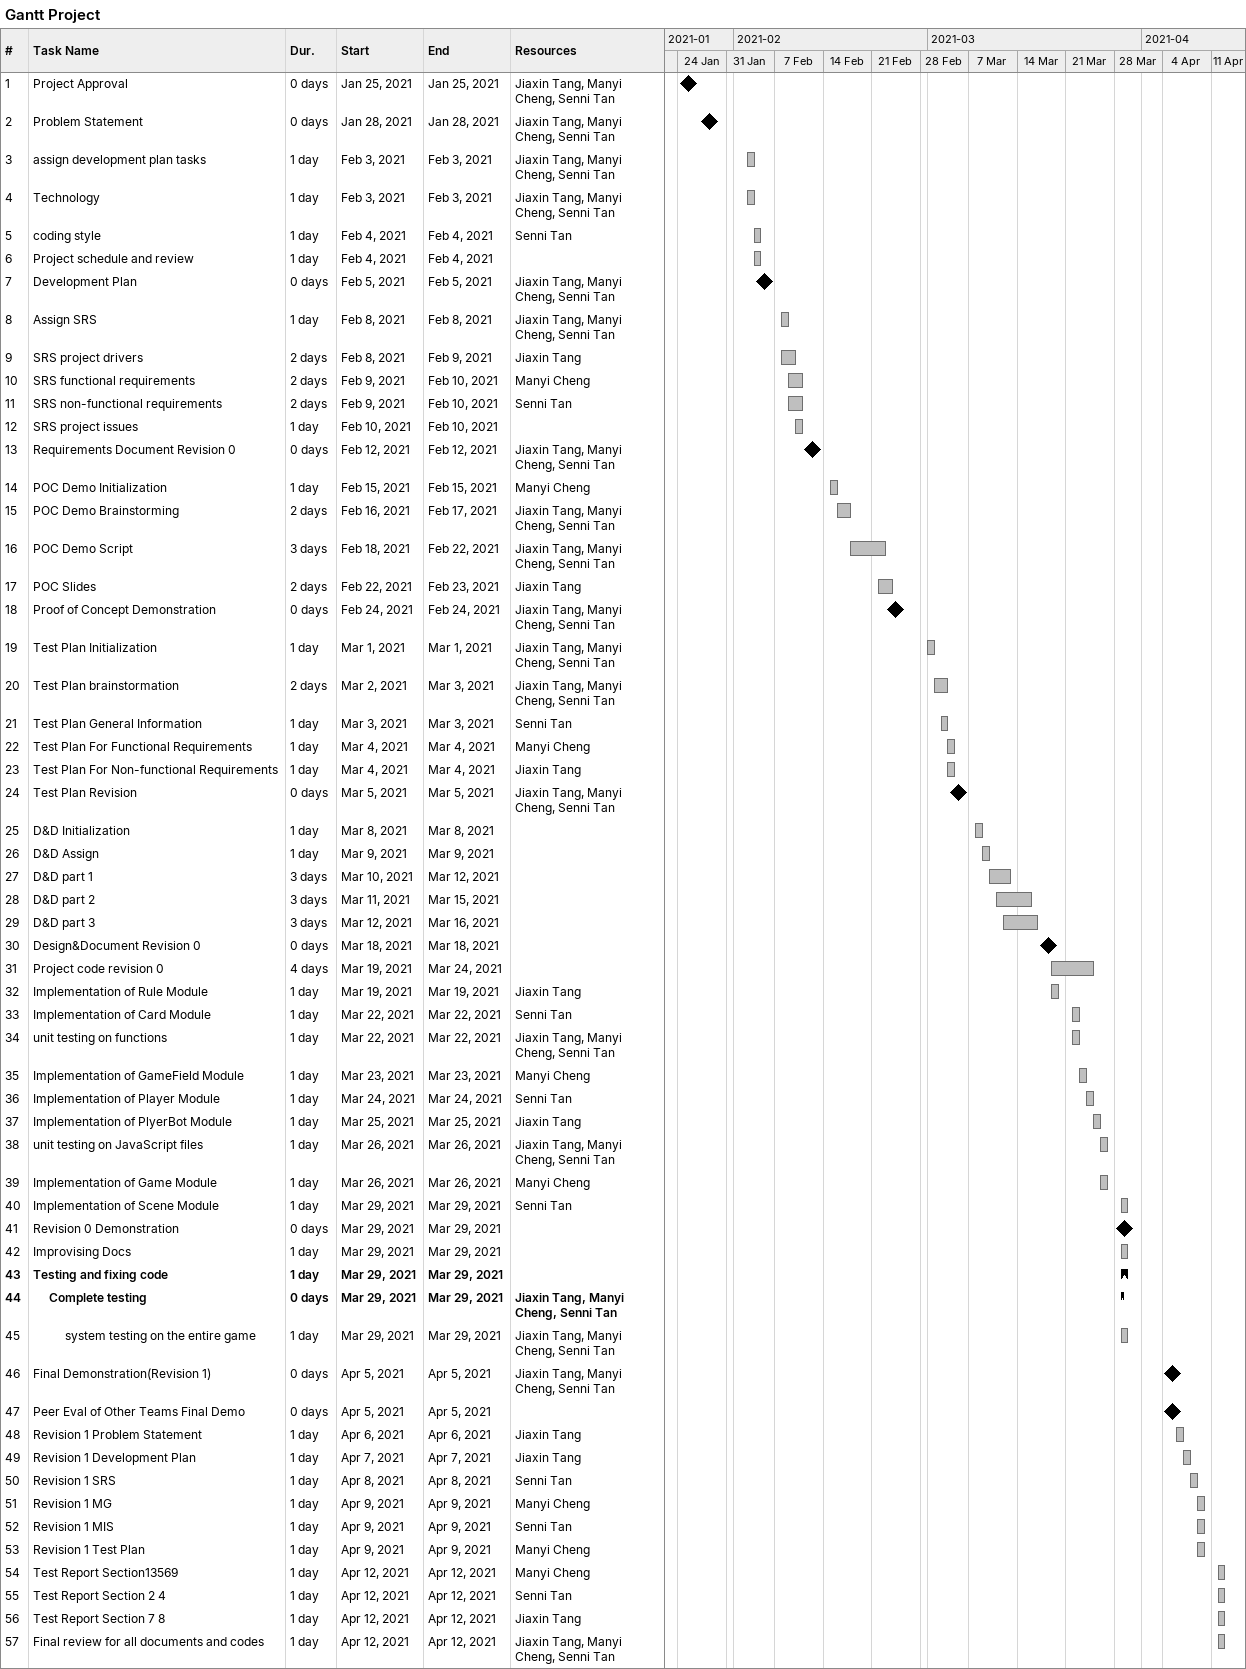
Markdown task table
Gantt Project

| ID | Level | Task | Duration | Start | Finish | Resources |
|---|---|---|---|---|---|---|
| 1 | 1 | Project Approval | 0d | 2021-01-25 | 2021-01-25 | Jiaxin Tang, Manyi Cheng, Senni Tan |
| 2 | 1 | Problem Statement | 0d | 2021-01-28 | 2021-01-28 | Jiaxin Tang, Manyi Cheng, Senni Tan |
| 3 | 1 | assign development plan tasks | 1d | 2021-02-03 | 2021-02-03 | Jiaxin Tang, Manyi Cheng, Senni Tan |
| 4 | 1 | Technology | 1d | 2021-02-03 | 2021-02-03 | Jiaxin Tang, Manyi Cheng, Senni Tan |
| 5 | 1 | coding style | 1d | 2021-02-04 | 2021-02-04 | Senni Tan |
| 6 | 1 | Project schedule and review | 1d | 2021-02-04 | 2021-02-04 |  |
| 7 | 1 | Development Plan | 0d | 2021-02-05 | 2021-02-05 | Jiaxin Tang, Manyi Cheng, Senni Tan |
| 8 | 1 | Assign SRS | 1d | 2021-02-08 | 2021-02-08 | Jiaxin Tang, Manyi Cheng, Senni Tan |
| 9 | 1 | SRS project drivers | 2d | 2021-02-08 | 2021-02-09 | Jiaxin Tang |
| 10 | 1 | SRS functional requirements | 2d | 2021-02-09 | 2021-02-10 | Manyi Cheng |
| 11 | 1 | SRS non-functional requirements | 2d | 2021-02-09 | 2021-02-10 | Senni Tan |
| 12 | 1 | SRS project issues | 1d | 2021-02-10 | 2021-02-10 |  |
| 13 | 1 | Requirements Document Revision 0 | 0d | 2021-02-12 | 2021-02-12 | Jiaxin Tang, Manyi Cheng, Senni Tan |
| 14 | 1 | POC Demo Initialization | 1d | 2021-02-15 | 2021-02-15 | Manyi Cheng |
| 15 | 1 | POC Demo Brainstorming | 2d | 2021-02-16 | 2021-02-17 | Jiaxin Tang, Manyi Cheng, Senni Tan |
| 16 | 1 | POC Demo Script | 3d | 2021-02-18 | 2021-02-22 | Jiaxin Tang, Manyi Cheng, Senni Tan |
| 17 | 1 | POC Slides | 2d | 2021-02-22 | 2021-02-23 | Jiaxin Tang |
| 18 | 1 | Proof of Concept Demonstration | 0d | 2021-02-24 | 2021-02-24 | Jiaxin Tang, Manyi Cheng, Senni Tan |
| 19 | 1 | Test Plan Initialization | 1d | 2021-03-01 | 2021-03-01 | Jiaxin Tang, Manyi Cheng, Senni Tan |
| 20 | 1 | Test Plan brainstormation | 2d | 2021-03-02 | 2021-03-03 | Jiaxin Tang, Manyi Cheng, Senni Tan |
| 21 | 1 | Test Plan General Information | 1d | 2021-03-03 | 2021-03-03 | Senni Tan |
| 22 | 1 | Test Plan For Functional Requirements | 1d | 2021-03-04 | 2021-03-04 | Manyi Cheng |
| 23 | 1 | Test Plan For Non-functional Requirements | 1d | 2021-03-04 | 2021-03-04 | Jiaxin Tang |
| 24 | 1 | Test Plan Revision | 0d | 2021-03-05 | 2021-03-05 | Jiaxin Tang, Manyi Cheng, Senni Tan |
| 25 | 1 | D&D Initialization | 1d | 2021-03-08 | 2021-03-08 |  |
| 26 | 1 | D&D Assign | 1d | 2021-03-09 | 2021-03-09 |  |
| 27 | 1 | D&D part 1 | 3d | 2021-03-10 | 2021-03-12 |  |
| 28 | 1 | D&D part 2 | 3d | 2021-03-11 | 2021-03-15 |  |
| 29 | 1 | D&D part 3 | 3d | 2021-03-12 | 2021-03-16 |  |
| 30 | 1 | Design&Document Revision 0 | 0d | 2021-03-18 | 2021-03-18 |  |
| 31 | 1 | Project code revision 0 | 4d | 2021-03-19 | 2021-03-24 |  |
| 32 | 1 | Implementation of Rule Module | 1d | 2021-03-19 | 2021-03-19 | Jiaxin Tang |
| 33 | 1 | Implementation of Card Module | 1d | 2021-03-22 | 2021-03-22 | Senni Tan |
| 34 | 1 | unit testing on functions | 1d | 2021-03-22 | 2021-03-22 | Jiaxin Tang, Manyi Cheng, Senni Tan |
| 35 | 1 | Implementation of GameField Module | 1d | 2021-03-23 | 2021-03-23 | Manyi Cheng |
| 36 | 1 | Implementation of Player Module | 1d | 2021-03-24 | 2021-03-24 | Senni Tan |
| 37 | 1 | Implementation of PlyerBot Module | 1d | 2021-03-25 | 2021-03-25 | Jiaxin Tang |
| 38 | 1 | unit testing on JavaScript files | 1d | 2021-03-26 | 2021-03-26 | Jiaxin Tang, Manyi Cheng, Senni Tan |
| 39 | 1 | Implementation of Game Module | 1d | 2021-03-26 | 2021-03-26 | Manyi Cheng |
| 40 | 1 | Implementation of Scene Module | 1d | 2021-03-29 | 2021-03-29 | Senni Tan |
| 41 | 1 | Revision 0 Demonstration | 0d | 2021-03-29 | 2021-03-29 |  |
| 42 | 1 | Improvising Docs | 1d | 2021-03-29 | 2021-03-29 |  |
| 43 | 1 | **Testing and fixing code** | 1d | 2021-03-29 | 2021-03-29 |  |
| 44 | 2 | **Complete testing** | 0d | 2021-03-29 | 2021-03-29 | Jiaxin Tang, Manyi Cheng, Senni Tan |
| 45 | 3 | system testing on the entire game | 1d | 2021-03-29 | 2021-03-29 | Jiaxin Tang, Manyi Cheng, Senni Tan |
| 46 | 1 | Final Demonstration(Revision 1) | 0d | 2021-04-05 | 2021-04-05 | Jiaxin Tang, Manyi Cheng, Senni Tan |
| 47 | 1 | Peer Eval of Other Teams Final Demo | 0d | 2021-04-05 | 2021-04-05 |  |
| 48 | 1 | Revision 1 Problem Statement | 1d | 2021-04-06 | 2021-04-06 | Jiaxin Tang |
| 49 | 1 | Revision 1 Development Plan | 1d | 2021-04-07 | 2021-04-07 | Jiaxin Tang |
| 50 | 1 | Revision 1 SRS | 1d | 2021-04-08 | 2021-04-08 | Senni Tan |
| 51 | 1 | Revision 1 MG | 1d | 2021-04-09 | 2021-04-09 | Manyi Cheng |
| 52 | 1 | Revision 1 MIS | 1d | 2021-04-09 | 2021-04-09 | Senni Tan |
| 53 | 1 | Revision 1 Test Plan | 1d | 2021-04-09 | 2021-04-09 | Manyi Cheng |
| 54 | 1 | Test Report Section13569 | 1d | 2021-04-12 | 2021-04-12 | Manyi Cheng |
| 55 | 1 | Test Report Section 2 4 | 1d | 2021-04-12 | 2021-04-12 | Senni Tan |
| 56 | 1 | Test Report Section 7 8 | 1d | 2021-04-12 | 2021-04-12 | Jiaxin Tang |
| 57 | 1 | Final review for all documents and codes | 1d | 2021-04-12 | 2021-04-12 | Jiaxin Tang, Manyi Cheng, Senni Tan |
